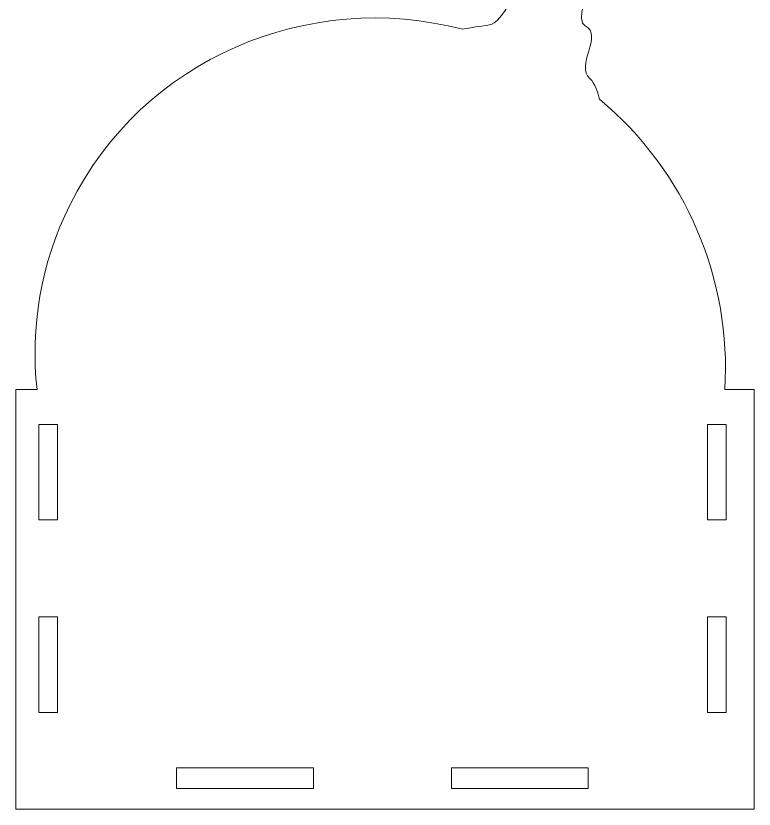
# Model space of a CAD drawing. Header units: centimetres. Extents: x -33.5 to 32.2, y -24.3 to 23.4.
# Drawn here: x -32.35 to -10.87, y -24.21 to -1.14 of the extents above; entities that cross this region are included whole.
import ezdxf

# ---------------------------------------------------------------- set-up
doc = ezdxf.new("R2010")
doc.units = ezdxf.units.CM
doc.header["$MEASUREMENT"] = 0
doc.layers.add('layer 1', color=7, linetype='Continuous')

msp = doc.modelspace()

# ---------------------------------------------------------------- linework, layer by layer
at = {"layer": 'layer 1', "color": 250, "lineweight": 9}
for points, knots in [([(-31.73524, -12.0102), (-31.93078, -10.21438), (-31.63376, -8.35228), (-30.7741, -6.62634), (-30.7741, -6.62634), (-28.66126, -2.38436), (-23.84485, -0.36004), (-19.34805, -1.53094), (-19.34805, -1.53094), (-19.12395, -1.48084), (-18.81499, -1.4409), (-18.61843, -1.41542), (-18.61843, -1.41542), (-18.35019, -1.38068), (-18.15575, -1.0789), (-17.97401, -0.7482), (-17.97401, -0.7482), (-17.84717, -0.50942), (-17.67605, -0.47034), (-17.48857, -0.50456), (-17.48857, -0.50456), (-16.86293, 0.3338), (-16.41667, 1.95118), (-15.58923, 2.05574), (-15.58923, 2.05574), (-15.46673, 2.07122), (-15.25769, 1.84938), (-15.19991, 1.74818), (-15.19991, 1.74818), (-14.49379, 1.70244), (-16.34623, -1.13282), (-15.78303, -1.4331), (-15.78303, -1.4331), (-15.25043, -1.69836), (-16.08729, -2.61364), (-15.64543, -2.96086), (-15.64543, -2.96086), (-15.50143, -3.09764), (-15.40931, -3.38886), (-15.36807, -3.56594), (-15.36807, -3.56594), (-12.84957, -5.64824), (-11.51285, -8.8544), (-11.72359, -12.00668), (-11.72359, -12.00668), (-11.72359, -12.00668), (-10.86743, -12.00668), (-10.86743, -12.00668), (-10.86743, -12.00668), (-10.86743, -12.00668), (-10.86743, -24.21038), (-10.86743, -24.21038), (-10.86743, -24.21038), (-10.86743, -24.21038), (-32.35162, -24.21038), (-32.35162, -24.21038), (-32.35162, -24.21038), (-32.35162, -24.21038), (-32.35162, -12.00668), (-32.35162, -12.00668), (-32.35162, -12.00668), (-32.35162, -12.00668), (-31.73562, -12.00668), (-31.73562, -12.00668), (-31.73562, -12.00668), (-31.73444, -12.00668), (-31.73512, -12.01136), (-31.73524, -12.0102)], [0, 0, 0, 0, 0.05555556, 0.05555556, 0.05555556, 0.05555556, 0.11111111, 0.11111111, 0.11111111, 0.11111111, 0.16666667, 0.16666667, 0.16666667, 0.16666667, 0.22222222, 0.22222222, 0.22222222, 0.22222222, 0.27777778, 0.27777778, 0.27777778, 0.27777778, 0.33333333, 0.33333333, 0.33333333, 0.33333333, 0.38888889, 0.38888889, 0.38888889, 0.38888889, 0.44444444, 0.44444444, 0.44444444, 0.44444444, 0.5, 0.5, 0.5, 0.5, 0.55555556, 0.55555556, 0.55555556, 0.55555556, 0.61111111, 0.61111111, 0.61111111, 0.61111111, 0.66666667, 0.66666667, 0.66666667, 0.66666667, 0.72222222, 0.72222222, 0.72222222, 0.72222222, 0.77777778, 0.77777778, 0.77777778, 0.77777778, 0.83333333, 0.83333333, 0.83333333, 0.83333333, 0.88888889, 0.88888889, 0.88888889, 0.88888889, 1, 1, 1, 1]), ([(-31.68392, -13.02034), (-31.68392, -13.02034), (-31.68392, -15.80034), (-31.68392, -15.80034), (-31.68392, -15.80034), (-31.68392, -15.80034), (-31.14392, -15.80034), (-31.14392, -15.80034), (-31.14392, -15.80034), (-31.14392, -15.80034), (-31.14392, -13.02034), (-31.14392, -13.02034), (-31.14392, -13.02034), (-31.14392, -13.02034), (-31.68392, -13.02034), (-31.68392, -13.02034)], [0, 0, 0, 0, 0.2, 0.2, 0.2, 0.2, 0.4, 0.4, 0.4, 0.4, 0.6, 0.6, 0.6, 0.6, 1, 1, 1, 1]), ([(-11.68391, -15.80034), (-11.68391, -15.80034), (-11.68391, -13.02034), (-11.68391, -13.02034), (-11.68391, -13.02034), (-11.68391, -13.02034), (-12.22389, -13.02034), (-12.22389, -13.02034), (-12.22389, -13.02034), (-12.22389, -13.02034), (-12.22389, -15.80034), (-12.22389, -15.80034), (-12.22389, -15.80034), (-12.22389, -15.80034), (-11.68391, -15.80034), (-11.68391, -15.80034)], [0, 0, 0, 0, 0.2, 0.2, 0.2, 0.2, 0.4, 0.4, 0.4, 0.4, 0.6, 0.6, 0.6, 0.6, 1, 1, 1, 1]), ([(-31.68392, -18.62034), (-31.68392, -18.62034), (-31.68392, -21.40034), (-31.68392, -21.40034), (-31.68392, -21.40034), (-31.68392, -21.40034), (-31.14392, -21.40034), (-31.14392, -21.40034), (-31.14392, -21.40034), (-31.14392, -21.40034), (-31.14392, -18.62034), (-31.14392, -18.62034), (-31.14392, -18.62034), (-31.14392, -18.62034), (-31.68392, -18.62034), (-31.68392, -18.62034)], [0, 0, 0, 0, 0.2, 0.2, 0.2, 0.2, 0.4, 0.4, 0.4, 0.4, 0.6, 0.6, 0.6, 0.6, 1, 1, 1, 1]), ([(-11.68391, -21.40034), (-11.68391, -21.40034), (-12.22389, -21.40034), (-12.22389, -21.40034), (-12.22389, -21.40034), (-12.22389, -21.40034), (-12.22389, -18.62034), (-12.22389, -18.62034), (-12.22389, -18.62034), (-12.22389, -18.62034), (-11.68391, -18.62034), (-11.68391, -18.62034), (-11.68391, -18.62034), (-11.68391, -18.62034), (-11.68391, -21.40034), (-11.68391, -21.40034)], [0, 0, 0, 0, 0.2, 0.2, 0.2, 0.2, 0.4, 0.4, 0.4, 0.4, 0.6, 0.6, 0.6, 0.6, 1, 1, 1, 1]), ([(-27.67392, -23.61038), (-27.67392, -23.61038), (-23.69391, -23.61038), (-23.69391, -23.61038), (-23.69391, -23.61038), (-23.69391, -23.61038), (-23.69391, -23.01038), (-23.69391, -23.01038), (-23.69391, -23.01038), (-23.69391, -23.01038), (-27.67392, -23.01038), (-27.67392, -23.01038), (-27.67392, -23.01038), (-27.67392, -23.01038), (-27.67392, -23.61038), (-27.67392, -23.61038)], [0, 0, 0, 0, 0.2, 0.2, 0.2, 0.2, 0.4, 0.4, 0.4, 0.4, 0.6, 0.6, 0.6, 0.6, 1, 1, 1, 1]), ([(-19.67391, -23.61038), (-19.67391, -23.61038), (-15.69391, -23.61038), (-15.69391, -23.61038), (-15.69391, -23.61038), (-15.69391, -23.61038), (-15.69391, -23.01038), (-15.69391, -23.01038), (-15.69391, -23.01038), (-15.69391, -23.01038), (-19.67391, -23.01038), (-19.67391, -23.01038), (-19.67391, -23.01038), (-19.67391, -23.01038), (-19.67391, -23.61038), (-19.67391, -23.61038)], [0, 0, 0, 0, 0.2, 0.2, 0.2, 0.2, 0.4, 0.4, 0.4, 0.4, 0.6, 0.6, 0.6, 0.6, 1, 1, 1, 1])]:
    msp.add_open_spline(points, degree=3, knots=knots, dxfattribs=at)

doc.saveas('drawing.dxf')
